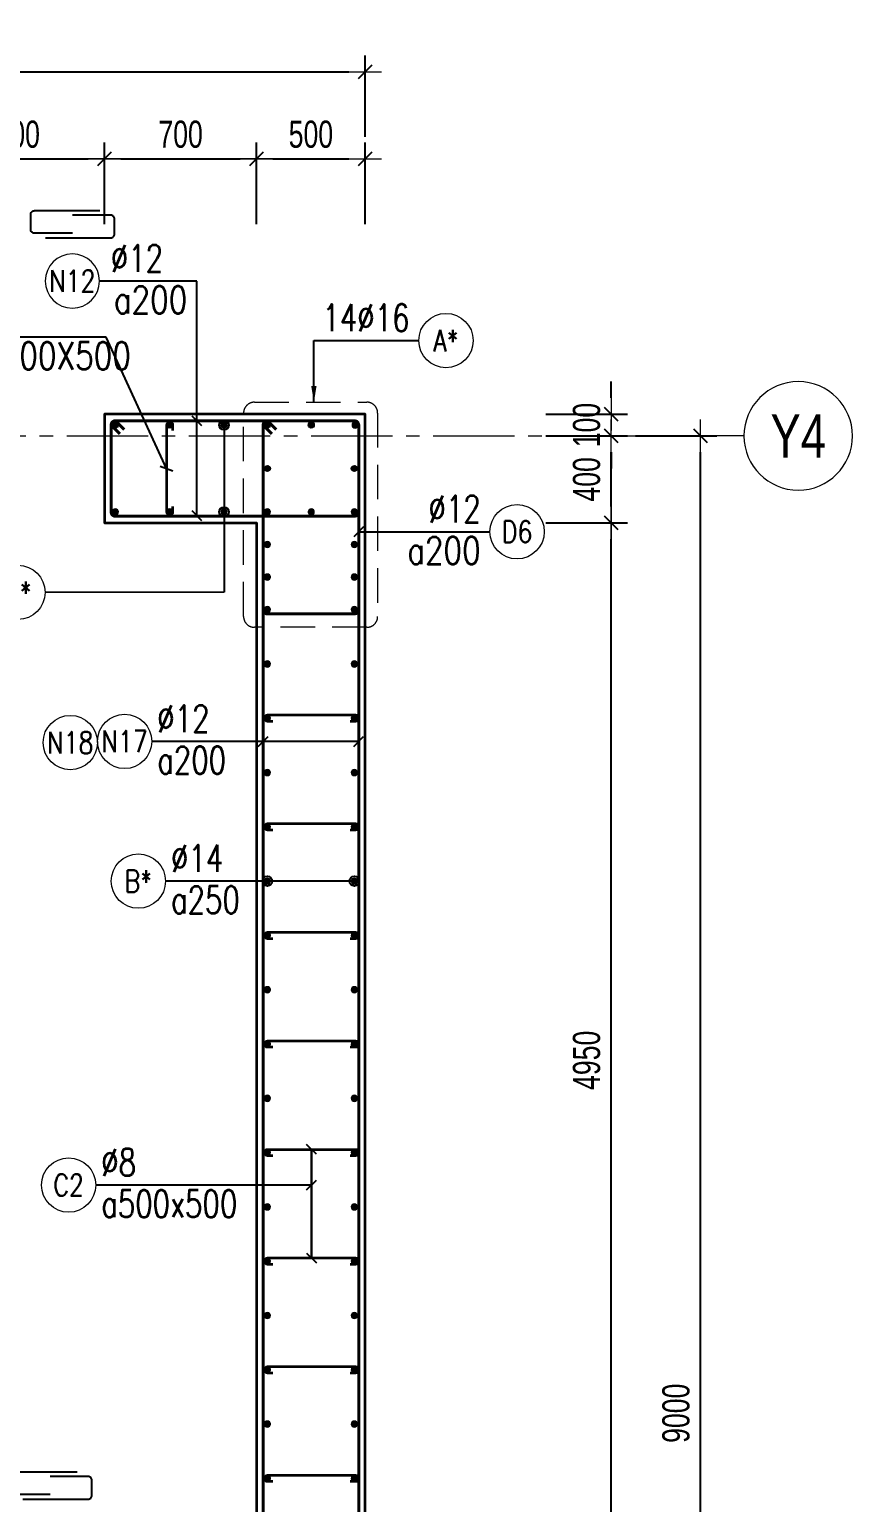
# Model space of a CAD drawing. Header units: millimetres. Extents: x 944027 to 981803, y -83026 to 82675.
# Drawn here: x 957126 to 960915, y -41879 to -35096 of the extents above; entities that cross this region are included whole.
import ezdxf
from ezdxf.enums import TextEntityAlignment as Align

# ---------------------------------------------------------------- set-up
doc = ezdxf.new("R2010")
doc.units = ezdxf.units.MM
doc.header["$MEASUREMENT"] = 0
for name, pattern in [('HIDDEN2', [4.7625, 3.175, -1.5875]), ('HT_Dim Grid$0$CENTER2', [1.125, 0.75, -0.125, 0.125, -0.125]), ('HT_Grid$0$CENTER2', [1.125, 0.75, -0.125, 0.125, -0.125])]:
    doc.linetypes.add(name, pattern=pattern)
doc.layers.get('0').update_dxf_attribs({"lineweight": 20})
doc.layers.get('Defpoints').update_dxf_attribs({"color": 151, "lineweight": 9})
for name, color, linetype, lineweight in [('HT_Dim Grid$0$NDC_S_AXIS', 5, 'HT_Dim Grid$0$CENTER2', 13), ('HT_Dim Grid$0$NDC_S_SYMBOL', 1, 'Continuous', 15), ('HT_Dim Grid$0$NDC_S_TEXT SYMBOL', 7, 'Continuous', 20), ('HT_Grid$0$NDC_S_AXIS', 5, 'HT_Grid$0$CENTER2', 13), ('KC-LEADER', 153, 'Continuous', 18), ('KC-THEP', 6, 'Continuous', 40), ('NDC_S_DIM', 1, 'Continuous', 15), ('NDC_S_HIDDEN', 8, 'HIDDEN2', 13), ('NDC_S_LEADER', 1, 'Continuous', 15), ('NDC_S_REBAR', 4, 'Continuous', 35), ('NDC_S_STIRRUP', 4, 'Continuous', 40), ('NDC_S_VN TEXT', 7, 'Continuous', 20), ('NDC_S_WALL', 6, 'Continuous', 35)]:
    doc.layers.add(name, color=color, linetype=linetype, lineweight=lineweight)
doc.layers.add('Leader', color=6, linetype='Continuous')
doc.layers.add('Ligature', color=1, linetype='Continuous')
doc.styles.add('HT_Dim Grid$0$NDC_ANNO', font='', dxfattribs={"width": 0.8})
doc.styles.add('NDC_DIM', font='', dxfattribs={"width": 0.75})
doc.styles.add('NDC_EN TXT', font='romans.shx', dxfattribs={"width": 0.8})
doc.styles.get('HT_Dim Grid$0$NDC_ANNO').set_extended_font_data('Dotum')
doc.styles.get('NDC_DIM').set_extended_font_data('Dotum')
doc.dimstyles.new('NDC_dim_30', dxfattribs={"dimscale": 30, "dimtxt": 2.5, "dimasz": 1.5, "dimexe": 1.5, "dimexo": 2.5, "dimgap": 1, "dimtad": 1, "dimdec": 0, "dimzin": 0, "dimdsep": 46, "dimtxsty": 'NDC_DIM', "dimblk": 'DIMMARK', "dimcen": 0.09, "dimdle": 1.2, "dimclrd": 1, "dimclre": 1, "dimclrt": 3, "dimadec": 0, "dimazin": 0, "dimtfac": 1, "dimtdec": 0, "dimtix": 1, "dimtofl": 0, "dimtmove": 0, "dimatfit": 3, "dimfxl": 6, "dimfxlon": 1, "dimtolj": 1, "dimtzin": 0, "dimarcsym": 0})
doc.dimstyles.new('NDC_dim_50', dxfattribs={"dimscale": 50, "dimtxt": 2.5, "dimasz": 1.5, "dimexe": 1.5, "dimexo": 2.5, "dimgap": 1, "dimtad": 1, "dimdec": 0, "dimzin": 0, "dimdsep": 46, "dimtxsty": 'NDC_DIM', "dimblk": 'DIMMARK', "dimcen": 0.09, "dimdle": 1.2, "dimclrd": 1, "dimclre": 1, "dimclrt": 3, "dimadec": 0, "dimazin": 0, "dimtfac": 1, "dimtdec": 0, "dimtix": 1, "dimtofl": 0, "dimtmove": 0, "dimatfit": 3, "dimfxl": 6, "dimfxlon": 1, "dimtolj": 1, "dimtzin": 0, "dimarcsym": 0})

# ---------------------------------------------------------------- blocks, each defined once
blk = doc.blocks.new('THEP')
at = {"layer": 'KC-LEADER', "color": 6}
blk.add_circle((0, 0), 14, dxfattribs=at)
at = {"layer": 'KC-THEP'}
for p, q in [((-14, 0), (14, 0)), ((9.9, 9.9), (-9.9, -9.9)), ((-9.9, 9.9), (9.9, -9.9)), ((0, 14), (0, -14))]:
    blk.add_line(p, q, dxfattribs=at)
blk = doc.blocks.new('*U10')
blk.add_circle((2.5, 0), 2.5)
at = {"layer": 'NDC_S_VN TEXT', "color": 3, "style": 'NDC_EN TXT'}
for tag, width, p in [('DK2', 0.75, (-0.85, 0.85)), ('KC2', 0.8, (-0.85, -2.97))]:
    blk.add_attdef(tag, text='', height=2.5, dxfattribs=dict(at, width=width)).set_placement(p, align=Align.RIGHT)
at = {"layer": 'NDC_S_VN TEXT', "color": 7, "style": 'NDC_EN TXT', "width": 0.8}
blk.add_attdef('SH3', text='', height=2, dxfattribs=at).set_placement((2.5, 0), align=Align.MIDDLE)
blk = doc.blocks.new('DIMMARK')
at = {"layer": 'NDC_S_DIM', "color": 1}
blk.add_line((-1.5, 0), (1, 0), dxfattribs=at)
at = {"layer": 'NDC_S_DIM', "color": 2, "const_width": 0.1}
blk.add_lwpolyline([(-0.424, -0.424), (0.424, 0.424)], dxfattribs=at)
blk = doc.blocks.new('*U9')
blk.add_circle((2.5, 0), 2.5)
at = {"layer": 'NDC_S_VN TEXT', "color": 3, "style": 'NDC_EN TXT', "width": 0.75}
blk.add_attdef('DK2', text='', height=2.5, dxfattribs=at).set_placement((-0.85, 0.85), align=Align.RIGHT)
at = {"layer": 'NDC_S_VN TEXT', "color": 7, "style": 'NDC_EN TXT', "width": 0.8}
blk.add_attdef('SH3', text='', height=2, dxfattribs=at).set_placement((2.5, 0), align=Align.MIDDLE)
blk = doc.blocks.new('A$C72321851')
at = {"layer": 'Ligature'}
for points in [[(-60.9, -129.3), (-60.9, 170.9, -0.414214), (-43.3, 188.5), (25.8, 188.5, -0.414214), (43.4, 170.9), (43.4, -4.3)], [(-39.7, -4.3), (-39.7, -179.5, 0.414214), (-22.1, -197.1), (47, -197.1, 0.414214), (64.6, -179.5), (64.6, 120.7)]]:
    blk.add_lwpolyline(points, format="xyb", dxfattribs=at)
blk = doc.blocks.new('*U11')
blk.add_circle((-2.5, 0), 2.5)
at = {"layer": 'NDC_S_VN TEXT', "color": 3, "style": 'NDC_EN TXT', "width": 0.75}
for tag, p in [('DK1', (0.5, 0.85)), ('KC1', (0.5, -2.97))]:
    blk.add_attdef(tag, p, '', height=2.5, dxfattribs=at)
at = {"layer": 'NDC_S_VN TEXT', "color": 7, "style": 'NDC_EN TXT', "width": 0.8}
blk.add_attdef('SH2', text='', height=2, dxfattribs=at).set_placement((-2.5, 0), align=Align.MIDDLE)
blk = doc.blocks.new('*U12')
blk.add_circle((-2.5, 0), 2.5)
at = {"layer": 'NDC_S_VN TEXT', "color": 3, "style": 'NDC_EN TXT', "width": 0.75}
for tag, p in [('DK1', (0.5, 0.85)), ('KC1', (0.5, -2.97))]:
    blk.add_attdef(tag, p, '', height=2.5, dxfattribs=at)
at = {"layer": 'NDC_S_VN TEXT', "color": 7, "style": 'NDC_EN TXT', "width": 0.8}
blk.add_attdef('SH2', text='', height=2, dxfattribs=at).set_placement((-2.5, 0), align=Align.MIDDLE)
blk = doc.blocks.new('*D584')
at = {"layer": 'Defpoints', "color": 0, "ltscale": 200, "transparency": 16777216}
for p in [(957471.5, -35692), (956671.5, -37367.7), (957471.5, -37367.7)]:
    blk.add_point(p, dxfattribs=at)
at = {"layer": 'NDC_S_DIM', "color": 1, "lineweight": -2, "ltscale": 200, "transparency": 16777216}
for p, q in [((956671.5, -35992), (956671.5, -35617)), ((957471.5, -35992), (957471.5, -35617)), ((956746.5, -35692), (957396.5, -35692))]:
    blk.add_line(p, q, dxfattribs=at)
at = {"layer": 'NDC_S_DIM', "color": 1, "lineweight": -2, "ltscale": 200, "transparency": 16777216, "xscale": 75, "yscale": 75, "zscale": 75, "rotation": 180}
blk.add_blockref('DIMMARK', (956671.5, -35692), dxfattribs=at)
at = {"layer": 'NDC_S_DIM', "color": 1, "lineweight": -2, "ltscale": 200, "transparency": 16777216, "xscale": 75, "yscale": 75, "zscale": 75}
blk.add_blockref('DIMMARK', (957471.5, -35692), dxfattribs=at)
at = {"layer": 'NDC_S_DIM', "color": 3, "ltscale": 200, "transparency": 16777216, "insert": (957071.5, -35579.4), "char_height": 125, "attachment_point": 5, "style": 'NDC_DIM'}
blk.add_mtext('\\A1;800', dxfattribs=at)
blk = doc.blocks.new('*D585')
at = {"layer": 'Defpoints', "color": 0, "ltscale": 200, "transparency": 16777216}
for p in [(958171.5, -35692), (957471.5, -37367.7), (958171.5, -37367.7)]:
    blk.add_point(p, dxfattribs=at)
at = {"layer": 'NDC_S_DIM', "color": 1, "lineweight": -2, "ltscale": 200, "transparency": 16777216}
for p, q in [((957471.5, -35992), (957471.5, -35617)), ((958171.5, -35992), (958171.5, -35617)), ((957546.5, -35692), (958096.5, -35692))]:
    blk.add_line(p, q, dxfattribs=at)
at = {"layer": 'NDC_S_DIM', "color": 1, "lineweight": -2, "ltscale": 200, "transparency": 16777216, "xscale": 75, "yscale": 75, "zscale": 75, "rotation": 180}
blk.add_blockref('DIMMARK', (957471.5, -35692), dxfattribs=at)
at = {"layer": 'NDC_S_DIM', "color": 1, "lineweight": -2, "ltscale": 200, "transparency": 16777216, "xscale": 75, "yscale": 75, "zscale": 75}
blk.add_blockref('DIMMARK', (958171.5, -35692), dxfattribs=at)
at = {"layer": 'NDC_S_DIM', "color": 3, "ltscale": 200, "transparency": 16777216, "insert": (957821.5, -35579.4), "char_height": 125, "attachment_point": 5, "style": 'NDC_DIM'}
blk.add_mtext('\\A1;700', dxfattribs=at)
blk = doc.blocks.new('*D586')
at = {"layer": 'Defpoints', "color": 0, "ltscale": 200, "transparency": 16777216}
for p in [(958671.5, -35692), (958171.5, -37367.7), (958671.5, -37409.4)]:
    blk.add_point(p, dxfattribs=at)
at = {"layer": 'NDC_S_DIM', "color": 1, "lineweight": -2, "ltscale": 200, "transparency": 16777216}
for p, q in [((958171.5, -35992), (958171.5, -35617)), ((958671.5, -35992), (958671.5, -35617)), ((958246.5, -35692), (958596.5, -35692))]:
    blk.add_line(p, q, dxfattribs=at)
at = {"layer": 'NDC_S_DIM', "color": 1, "lineweight": -2, "ltscale": 200, "transparency": 16777216, "xscale": 75, "yscale": 75, "zscale": 75, "rotation": 180}
blk.add_blockref('DIMMARK', (958171.5, -35692), dxfattribs=at)
at = {"layer": 'NDC_S_DIM', "color": 1, "lineweight": -2, "ltscale": 200, "transparency": 16777216, "xscale": 75, "yscale": 75, "zscale": 75}
blk.add_blockref('DIMMARK', (958671.5, -35692), dxfattribs=at)
at = {"layer": 'NDC_S_DIM', "color": 3, "ltscale": 200, "transparency": 16777216, "insert": (958421.5, -35579.4), "char_height": 125, "attachment_point": 5, "style": 'NDC_DIM'}
blk.add_mtext('\\A1;500', dxfattribs=at)
blk = doc.blocks.new('*D596')
at = {"layer": 'Defpoints', "color": 0, "ltscale": 200, "transparency": 16777216}
for p in [(958171.5, -37367.7), (959803.8, -37367.7), (958171.5, -42317.7)]:
    blk.add_point(p, dxfattribs=at)
at = {"layer": 'NDC_S_DIM', "color": 1, "lineweight": -2, "ltscale": 200, "transparency": 16777216}
for p, q in [((959503.8, -37367.7), (959878.8, -37367.7)), ((959803.8, -42242.7), (959803.8, -37442.7)), ((959503.8, -42317.7), (959878.8, -42317.7))]:
    blk.add_line(p, q, dxfattribs=at)
at = {"layer": 'NDC_S_DIM', "color": 1, "lineweight": -2, "ltscale": 200, "transparency": 16777216, "xscale": 75, "yscale": 75, "zscale": 75}
for p, rotation in [((959803.8, -37367.7), 90), ((959803.8, -42317.7), 270)]:
    blk.add_blockref('DIMMARK', p, dxfattribs=dict(at, rotation=rotation))
at = {"layer": 'NDC_S_DIM', "color": 3, "ltscale": 200, "transparency": 16777216, "insert": (959691.2, -39842.7), "char_height": 125, "attachment_point": 5, "rotation": 90, "style": 'NDC_DIM'}
blk.add_mtext('\\A1;4950', dxfattribs=at)
blk = doc.blocks.new('*D597')
at = {"layer": 'Defpoints', "color": 0, "ltscale": 200, "transparency": 16777216}
for p in [(958171.5, -36967.7), (959803.8, -36967.7), (958171.5, -37367.7)]:
    blk.add_point(p, dxfattribs=at)
at = {"layer": 'NDC_S_DIM', "color": 1, "lineweight": -2, "ltscale": 200, "transparency": 16777216}
for p, q in [((959503.8, -36967.7), (959878.8, -36967.7)), ((959803.8, -37292.7), (959803.8, -37042.7)), ((959503.8, -37367.7), (959878.8, -37367.7))]:
    blk.add_line(p, q, dxfattribs=at)
at = {"layer": 'NDC_S_DIM', "color": 1, "lineweight": -2, "ltscale": 200, "transparency": 16777216, "xscale": 75, "yscale": 75, "zscale": 75}
for p, rotation in [((959803.8, -36967.7), 90), ((959803.8, -37367.7), 270)]:
    blk.add_blockref('DIMMARK', p, dxfattribs=dict(at, rotation=rotation))
at = {"layer": 'NDC_S_DIM', "color": 3, "ltscale": 200, "transparency": 16777216, "insert": (959691.2, -37167.7), "char_height": 125, "attachment_point": 5, "rotation": 90, "style": 'NDC_DIM'}
blk.add_mtext('\\A1;400', dxfattribs=at)
blk = doc.blocks.new('*D598')
at = {"layer": 'Defpoints', "color": 0, "ltscale": 200, "transparency": 16777216}
for p in [(959464.9, -36967.7), (960215.5, -36967.7), (959464.9, -45967.7)]:
    blk.add_point(p, dxfattribs=at)
at = {"layer": 'NDC_S_DIM', "color": 1, "lineweight": -2, "ltscale": 200, "transparency": 16777216}
for p, q in [((959915.5, -36967.7), (960290.5, -36967.7)), ((960215.5, -45892.7), (960215.5, -37042.7)), ((959915.5, -45967.7), (960290.5, -45967.7))]:
    blk.add_line(p, q, dxfattribs=at)
at = {"layer": 'NDC_S_DIM', "color": 1, "lineweight": -2, "ltscale": 200, "transparency": 16777216, "xscale": 75, "yscale": 75, "zscale": 75}
for p, rotation in [((960215.5, -36967.7), 90), ((960215.5, -45967.7), 270)]:
    blk.add_blockref('DIMMARK', p, dxfattribs=dict(at, rotation=rotation))
at = {"layer": 'NDC_S_DIM', "color": 3, "ltscale": 200, "transparency": 16777216, "insert": (960102.9, -41467.7), "char_height": 125, "attachment_point": 5, "rotation": 90, "style": 'NDC_DIM'}
blk.add_mtext('\\A1;9000', dxfattribs=at)
blk = doc.blocks.new('*U22')
at = {"layer": 'HT_Dim Grid$0$NDC_S_SYMBOL'}
blk.add_line((5, 0), (9, 0), dxfattribs=at)
blk.add_circle((0, 0), 5, dxfattribs=at)
at = {"layer": 'HT_Dim Grid$0$NDC_S_TEXT SYMBOL', "color": 7, "style": 'HT_Dim Grid$0$NDC_ANNO', "width": 0.8}
blk.add_attdef('GRID', text='', height=4, rotation=270, dxfattribs=at).set_placement((0, 0), align=Align.MIDDLE)
blk = doc.blocks.new('*D599')
at = {"layer": 'Defpoints', "color": 0, "ltscale": 200, "transparency": 16777216}
for p in [(958578.3, -36867.7), (959803.8, -36867.7), (958171.5, -36967.7)]:
    blk.add_point(p, dxfattribs=at)
at = {"layer": 'NDC_S_DIM', "color": 1, "lineweight": -2, "ltscale": 200, "transparency": 16777216}
for p, q in [((959803.8, -36792.7), (959803.8, -36717.7)), ((959503.8, -36867.7), (959878.8, -36867.7)), ((959503.8, -36967.7), (959878.8, -36967.7)), ((959803.8, -37042.7), (959803.8, -37117.7))]:
    blk.add_line(p, q, dxfattribs=at)
at = {"layer": 'NDC_S_DIM', "color": 1, "lineweight": -2, "ltscale": 200, "transparency": 16777216, "xscale": 75, "yscale": 75, "zscale": 75}
for p, rotation in [((959803.8, -36867.7), 270), ((959803.8, -36967.7), 90)]:
    blk.add_blockref('DIMMARK', p, dxfattribs=dict(at, rotation=rotation))
at = {"layer": 'NDC_S_DIM', "color": 3, "ltscale": 200, "transparency": 16777216, "insert": (959691.2, -36917.7), "char_height": 125, "attachment_point": 5, "rotation": 90, "style": 'NDC_DIM'}
blk.add_mtext('\\A1;100', dxfattribs=at)
blk = doc.blocks.new('*D605')
at = {"layer": 'Defpoints', "color": 0, "ltscale": 200, "transparency": 16777216}
for p in [(958671.5, -35290.9), (949871.5, -35992), (958671.5, -36867.7)]:
    blk.add_point(p, dxfattribs=at)
at = {"layer": 'NDC_S_DIM', "color": 1, "lineweight": -2, "ltscale": 200, "transparency": 16777216}
for p, q in [((949871.5, -35590.9), (949871.5, -35215.9)), ((958671.5, -35590.9), (958671.5, -35215.9)), ((949946.5, -35290.9), (958596.5, -35290.9))]:
    blk.add_line(p, q, dxfattribs=at)
at = {"layer": 'NDC_S_DIM', "color": 1, "lineweight": -2, "ltscale": 200, "transparency": 16777216, "xscale": 75, "yscale": 75, "zscale": 75, "rotation": 180}
blk.add_blockref('DIMMARK', (949871.5, -35290.9), dxfattribs=at)
at = {"layer": 'NDC_S_DIM', "color": 1, "lineweight": -2, "ltscale": 200, "transparency": 16777216, "xscale": 75, "yscale": 75, "zscale": 75}
blk.add_blockref('DIMMARK', (958671.5, -35290.9), dxfattribs=at)
at = {"layer": 'NDC_S_DIM', "color": 3, "ltscale": 200, "transparency": 16777216, "insert": (954271.5, -35178.3), "char_height": 125, "attachment_point": 5, "style": 'NDC_DIM'}
blk.add_mtext('\\A1;8800', dxfattribs=at)

msp = doc.modelspace()

# ---------------------------------------------------------------- linework, layer by layer
msp.add_circle((957313.7, -38379.6), 125)
at = {"layer": 'HT_Grid$0$NDC_S_AXIS', "ltscale": 500}
msp.add_line((944922.1, -36967.7), (960215.5, -36967.7), dxfattribs=at)
at = {"layer": 'NDC_S_HIDDEN', "ltscale": 50}
msp.add_lwpolyline([(958678.9, -37849), (958161.5, -37849, -0.414214), (958111.5, -37799), (958111.5, -36862.5, -0.414214), (958161.5, -36812.5), (958678.9, -36812.5, -0.414214), (958728.9, -36862.5), (958728.9, -37799, -0.414214)], format="xyb", close=True, dxfattribs=at)
at = {"layer": 'NDC_S_REBAR'}
for points in [[(957786.5, -36942.7), (957786.5, -36917.7, 1), (957756.5, -36917.7), (957756.5, -37317.7, 1), (957786.5, -37317.7), (957786.5, -37292.7)], [(958246.5, -38282.7), (958221.5, -38282.7, -1), (958221.5, -38252.7), (958626.9, -38252.7, -1), (958626.9, -38282.7), (958601.9, -38282.7)], [(958246.5, -38782.7), (958221.5, -38782.7, -1), (958221.5, -38752.7), (958626.9, -38752.7, -1), (958626.9, -38782.7), (958601.9, -38782.7)], [(958246.5, -39282.7), (958221.5, -39282.7, -1), (958221.5, -39252.7), (958626.9, -39252.7, -1), (958626.9, -39282.7), (958601.9, -39282.7)], [(958246.5, -39782.7), (958221.5, -39782.7, -1), (958221.5, -39752.7), (958626.9, -39752.7, -1), (958626.9, -39782.7), (958601.9, -39782.7)], [(958246.5, -40282.7), (958221.5, -40282.7, -1), (958221.5, -40252.7), (958626.9, -40252.7, -1), (958626.9, -40282.7), (958601.9, -40282.7)], [(958246.5, -40782.7), (958221.5, -40782.7, -1), (958221.5, -40752.7), (958626.9, -40752.7, -1), (958626.9, -40782.7), (958601.9, -40782.7)], [(958246.5, -41282.7), (958221.5, -41282.7, -1), (958221.5, -41252.7), (958626.9, -41252.7, -1), (958626.9, -41282.7), (958601.9, -41282.7)], [(958246.5, -41782.7), (958221.5, -41782.7, -1), (958221.5, -41752.7), (958626.9, -41752.7, -1), (958626.9, -41782.7), (958601.9, -41782.7)]]:
    msp.add_lwpolyline(points, format="xyb", dxfattribs=at)
at = {"layer": 'NDC_S_STIRRUP'}
for points in [[(957561.5, -36937.7), (957521.5, -36897.7, 0.414214), (957501.5, -36917.7), (957501.5, -37317.7, 0.414214), (957521.5, -37337.7), (958621.5, -37337.7, 0.414214), (958641.5, -37317.7), (958641.5, -36917.7, 0.414214), (958621.5, -36897.7), (957521.5, -36897.7, 0.414214), (957501.5, -36917.7), (957541.5, -36957.7)], [(958241.5, -36957.7), (958201.5, -36917.7, -0.414214), (958221.5, -36897.7), (958621.5, -36897.7, -0.414214), (958641.5, -36917.7), (958641.5, -37767.5, -0.414214), (958621.5, -37787.5), (958221.5, -37787.5, -0.414214), (958201.5, -37767.5), (958201.5, -36917.7, -0.414214), (958221.5, -36897.7), (958261.5, -36937.7)], [(958241.5, -36957.7), (958201.5, -36917.7, -0.414214), (958221.5, -36897.7), (958621.5, -36897.7, -0.414214), (958641.5, -36917.7), (958641.5, -44067.7, -0.414214), (958621.5, -44087.7), (958221.5, -44087.7, -0.414214), (958201.5, -44067.7), (958201.5, -36917.7, -0.414214), (958221.5, -36897.7), (958261.5, -36937.7)]]:
    msp.add_lwpolyline(points, format="xyb", dxfattribs=at)
at = {"layer": 'NDC_S_WALL', "ltscale": 10}
msp.add_lwpolyline([(952871.5, -39717.7), (955671.5, -39717.7), (955671.5, -44167.7), (956771.5, -44167.7), (956771.5, -43967.7), (955971.5, -43967.7), (955971.5, -42517.7), (958171.5, -42517.7), (958171.5, -44167.7), (958671.5, -44167.7), (958671.5, -36867.7), (957471.5, -36867.7), (957471.5, -37367.7), (958171.5, -37367.7), (958171.5, -42317.7), (955971.5, -42317.7), (955971.5, -37367.7), (956671.5, -37367.7), (956671.5, -36867.7), (955171.5, -36867.7), (955171.5, -37367.7), (955671.5, -37367.7), (955671.5, -39417.7), (952871.5, -39417.7)], dxfattribs=at)

# ---------------------------------------------------------------- block references
at = {"layer": 'HT_Dim Grid$0$NDC_S_AXIS'}
ref = msp.add_blockref('*U22', (960665.5, -36967.7), dxfattribs=dict(at, xscale=-50, yscale=50, zscale=50))
ref.add_attrib('GRID', 'Y4', dxfattribs={"layer": 'HT_Dim Grid$0$NDC_S_TEXT SYMBOL', "color": 7, "height": 200, "style": 'HT_Dim Grid$0$NDC_ANNO', "width": 0.8}).set_placement((960665.5, -36967.7), align=Align.MIDDLE)
at = {"layer": 'KC-THEP', "rotation": 9.668564436380946}
for p in [(957521.5, -36917.7), (957771.5, -36917.7), (958021.5, -36917.7), (958221.5, -36917.7), (958423.2, -36917.7), (958221.5, -37117.7), (958621.5, -37117.7)]:
    msp.add_blockref('THEP', p, dxfattribs=at)
at = {"layer": 'KC-THEP', "xscale": -1, "rotation": 170.331435563619}
for p in [(958625, -36917.7), (957521.5, -37317.7), (957771.5, -37317.7), (958021.5, -37317.7), (958221.5, -37317.7), (958423.2, -37317.7), (958621.5, -37317.7), (958221.5, -37467.7), (958621.5, -37467.7), (958221.5, -37617.7), (958621.5, -37617.7), (958221.5, -37767.7), (958621.5, -37767.7), (958221.5, -38017.7), (958621.5, -38017.7), (958221.5, -38267.7), (958621.5, -38267.7), (958221.5, -38517.7), (958621.5, -38517.7), (958221.5, -38767.7), (958621.5, -38767.7), (958221.5, -39017.7), (958621.5, -39017.7), (958221.5, -39267.7), (958621.5, -39267.7), (958221.5, -39517.7), (958621.5, -39517.7), (958221.5, -39767.7), (958621.5, -39767.7), (958221.5, -40017.7), (958621.5, -40017.7), (958221.5, -40267.7), (958621.5, -40267.7), (958221.5, -40517.7), (958621.5, -40517.7), (958221.5, -40767.7), (958621.5, -40767.7), (958221.5, -41017.7), (958621.5, -41017.7), (958221.5, -41267.7), (958621.5, -41267.7), (958221.5, -41517.7), (958621.5, -41517.7), (958221.5, -41767.7), (958621.5, -41767.7)]:
    msp.add_blockref('THEP', p, dxfattribs=at)
at = {"layer": 'Leader', "xscale": -1, "rotation": 270.0000000000001}
for p in [(957328.3, -35995.1), (957224.5, -41802.2)]:
    msp.add_blockref('A$C72321851', p, dxfattribs=at)
at = {"layer": 'NDC_S_VN TEXT'}
ref = msp.add_blockref('*U10', (957448.3, -36254.7), dxfattribs=dict(at, xscale=-50, yscale=50, zscale=50))
ref.add_attrib('SH3', 'N12', dxfattribs={"color": 7, "height": 100, "style": 'NDC_EN TXT', "width": 0.8}).set_placement((957323.3, -36254.7), align=Align.MIDDLE)
ref.add_attrib('DK2', '%%C12', dxfattribs={"color": 3, "height": 125, "style": 'NDC_EN TXT', "width": 0.75}).set_placement((957740.8, -36212.4), align=Align.RIGHT)
ref.add_attrib('KC2', 'a200', dxfattribs={"color": 3, "height": 125, "style": 'NDC_EN TXT', "width": 0.8}).set_placement((957852.7, -36403.3), align=Align.RIGHT)
ref = msp.add_blockref('*U10', (956807.6, -36512.7), dxfattribs=dict(at, xscale=-50, yscale=50, zscale=50))
ref.add_attrib('SH3', 'C2', dxfattribs={"color": 7, "height": 100, "style": 'NDC_EN TXT', "width": 0.8}).set_placement((956682.6, -36512.7), align=Align.MIDDLE)
ref.add_attrib('DK2', '%%c8', dxfattribs={"color": 3, "height": 125, "style": 'NDC_EN TXT', "width": 0.75}).set_placement((957010.9, -36470.4), align=Align.RIGHT)
ref.add_attrib('KC2', 'a500X500', dxfattribs={"color": 3, "height": 125, "style": 'NDC_EN TXT', "width": 0.8}).set_placement((957593, -36661.3), align=Align.RIGHT)
at = {"layer": 'NDC_S_VN TEXT', "xscale": 50, "yscale": 50, "zscale": 50}
for name, p, values in [('*U9', (958918.5, -36528.6), {'SH3': 'A*', 'DK2': '14%%C16'}), ('*U10', (959246, -37409.2), {'SH3': 'D6', 'DK2': '%%C12', 'KC2': 'a200'}), ('*U10', (956947.3, -37688.1), {'SH3': 'B*', 'DK2': '%%C14', 'KC2': 'a250'}), ('*U11', (957688.7, -38374.4), {'SH2': 'N17', 'DK1': '%%C12', 'KC1': 'a200'}), ('*U11', (957752.1, -39017.7), {'SH2': 'B*', 'DK1': '%%C14', 'KC1': 'a250'}), ('*U12', (957430.9, -40417.1), {'SH2': 'C2', 'DK1': '%%c8', 'KC1': 'a500x500'})]:
    msp.add_blockref(name, p, dxfattribs=at).add_auto_attribs(values)

# ---------------------------------------------------------------- texts
at = {"layer": 'NDC_S_VN TEXT', "color": 7, "style": 'NDC_EN TXT', "width": 0.8}
msp.add_attdef('N18', text='3', height=100, dxfattribs=at).set_placement((957313.7, -38379.6), align=Align.MIDDLE)

# ---------------------------------------------------------------- dimensions: what is measured, and where the dimension line sits
at = {"layer": 'NDC_S_DIM', "ltscale": 200}
for base, p1, p2, picture, middle in [((958671.5, -35290.9), (949871.5, -35992), (958671.5, -36867.7), '*D605', (954271.5, -35178.3)), ((957471.5, -35692), (956671.5, -37367.7), (957471.5, -37367.7), '*D584', (957071.5, -35579.4)), ((958171.5, -35692), (957471.5, -37367.7), (958171.5, -37367.7), '*D585', (957821.5, -35579.4)), ((958671.5, -35692), (958171.5, -37367.7), (958671.5, -37409.4), '*D586', (958421.5, -35579.4))]:
    dim = msp.add_linear_dim(base=base, p1=p1, p2=p2, dimstyle='NDC_dim_50', override={"dimtmove": 1}, dxfattribs=at)
    dim.commit()
    dim.dimension.update_dxf_attribs({"geometry": picture, "text_midpoint": middle})
for base, p1, p2, picture, middle in [((959803.8, -36867.7), (958171.5, -36967.7), (958578.3, -36867.7), '*D599', (959691.2, -36917.7)), ((959803.8, -36967.7), (958171.5, -37367.7), (958171.5, -36967.7), '*D597', (959691.2, -37167.7)), ((959803.8, -37367.7), (958171.5, -42317.7), (958171.5, -37367.7), '*D596', (959691.2, -39842.7))]:
    dim = msp.add_linear_dim(base=base, p1=p1, p2=p2, angle=90, dimstyle='NDC_dim_50', override={"dimtmove": 1}, dxfattribs=at)
    dim.commit()
    dim.dimension.update_dxf_attribs({"geometry": picture, "text_midpoint": middle})
dim = msp.add_linear_dim(base=(960215.5, -36967.7), p1=(959464.9, -45967.7), p2=(959464.9, -36967.7), angle=90, dimstyle='NDC_dim_50', dxfattribs=at)
dim.commit()
dim.dimension.update_dxf_attribs({"geometry": '*D598', "text_midpoint": (960102.9, -41467.7)})

# ---------------------------------------------------------------- leaders
at = {"layer": 'NDC_S_LEADER'}
for points, dimstyle, override in [([(957895.7, -37334.3), (957895.7, -36254.8), (957448.3, -36254.8)], 'NDC_dim_30', {"dimgap": 1, "dimtad": 0, "dimldrblk": 'Oblique'}), ([(957895.7, -36897.7), (957895.7, -36254.8), (957448.3, -36254.8)], 'NDC_dim_30', {"dimtad": 0, "dimldrblk": 'Oblique'}), ([(957756.5, -37117.7), (957479.2, -36512.7), (956807.6, -36512.7)], 'NDC_dim_30', {"dimtad": 0, "dimldrblk": 'Oblique'}), ([(958435.3, -36812.5), (958435.3, -36528.6), (958918.5, -36528.6)], 'NDC_dim_50', {"dimtad": 0}), ([(958021.5, -36917.7), (958021.5, -37686.4), (957197.3, -37688.1)], 'NDC_dim_30', {"dimtad": 0, "dimldrblk": 'Origin'}), ([(958021.5, -37317.7), (958021.5, -37686.4), (957197.3, -37688.1)], 'NDC_dim_30', {"dimtad": 0, "dimldrblk": 'Origin'}), ([(958641.5, -37409.4), (959246, -37409.4)], 'NDC_dim_30', {"dimtad": 0, "dimldrblk": 'Oblique'}), ([(958641.5, -38374.6), (957688.7, -38374.6)], 'NDC_dim_30', {"dimtad": 0, "dimldrblk": 'Oblique'}), ([(958201.5, -38374.6), (957688.7, -38374.6)], 'NDC_dim_30', {"dimtad": 0, "dimldrblk": 'Oblique'}), ([(958621.5, -39017.7), (957752.1, -39017.7)], 'NDC_dim_30', {"dimtad": 0, "dimldrblk": 'Origin'}), ([(958221.1, -39017.7), (957752.1, -39017.7)], 'NDC_dim_30', {"dimtad": 0, "dimldrblk": 'Origin'}), ([(958424.2, -40252.7), (958424.2, -40752.7)], 'NDC_dim_30', {"dimtad": 0, "dimldrblk": 'Oblique'}), ([(958424.2, -40752.7), (958424.2, -40252.7)], 'NDC_dim_30', {"dimtad": 0, "dimldrblk": 'Oblique'}), ([(958424.2, -40417.1), (957430.9, -40417.1)], 'NDC_dim_30', {"dimtad": 0, "dimldrblk": 'Oblique'})]:
    msp.add_leader(points, dimstyle=dimstyle, override=override, dxfattribs=at)

doc.saveas('drawing.dxf')
